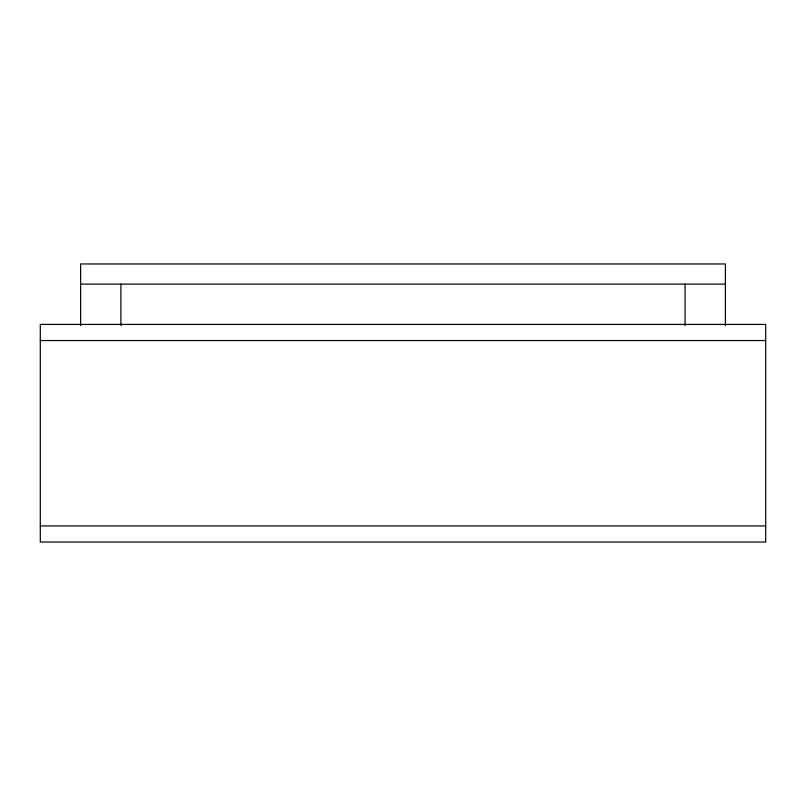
<?xml version="1.0" encoding="UTF-8"?>
<svg xmlns="http://www.w3.org/2000/svg" width="806" height="806" viewBox="0 0 806 806"><rect width="100%" height="100%" fill="white"/><g stroke="black" fill="none" stroke-linecap="round" stroke-linejoin="round"><path stroke-width="1.21" d="M80.6 284.115L725.4 284.115M40.3 340.535L765.7 340.535M40.3 525.915L765.7 525.915M725.4 325.674L725.4 263.965L80.6 263.965L80.6 325.674M685.1 284.115L685.1 325.674M120.9 284.115L120.9 325.674M765.7 324.415L40.3 324.415L40.3 542.035L765.7 542.035L765.7 324.415"/></g></svg>
